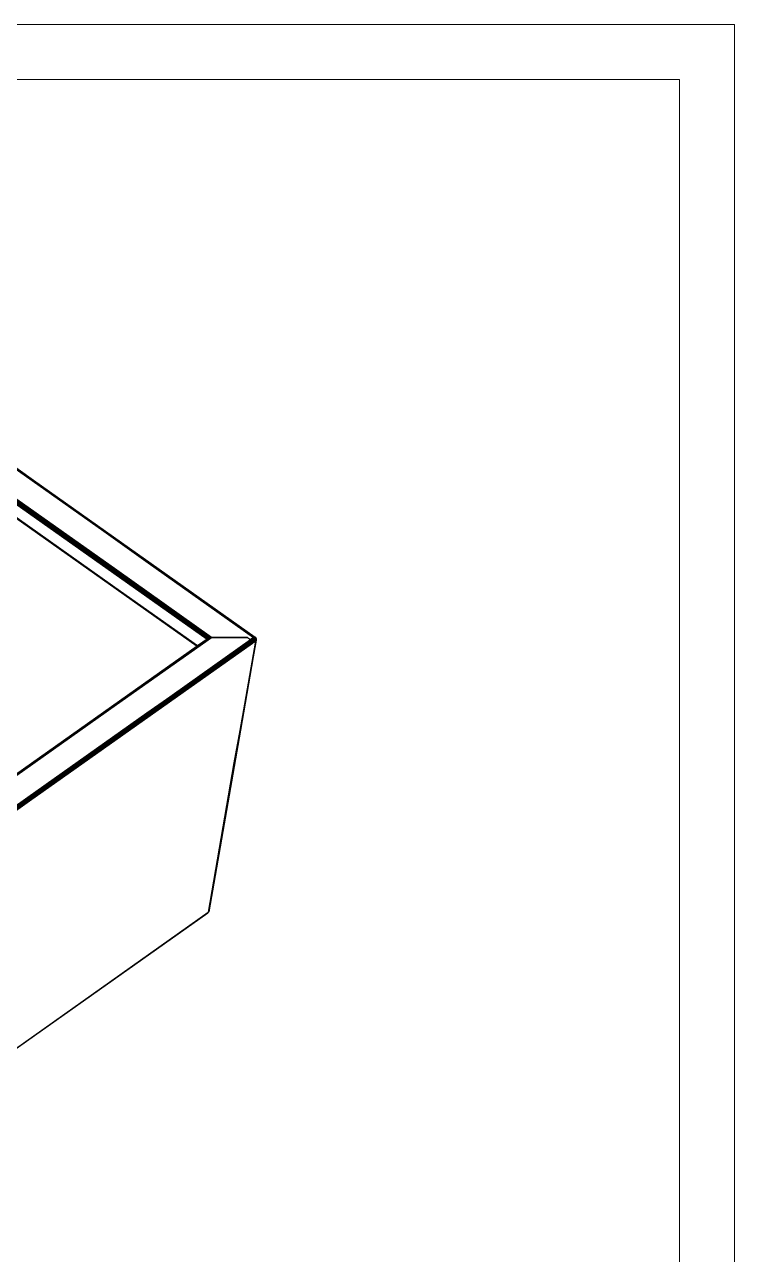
# Model space of a CAD drawing. Header units: inches. Extents: x 12 to 4610, y 8 to 3258.
# Drawn here: x 3607 to 4610, y 1523 to 3258 of the extents above; entities that cross this region are included whole.
import ezdxf

# ---------------------------------------------------------------- set-up
doc = ezdxf.new("R2010")
doc.units = ezdxf.units.IN
doc.header["$MEASUREMENT"] = 0
doc.layers.add('tabelka', color=155, linetype='Continuous')

msp = doc.modelspace()

# ---------------------------------------------------------------- linework, layer by layer
for p, q in [((3618, 2614.5), (3577.8, 2642.9)), ((3578.8, 2643.5), (3619, 2615)), ((3619.1, 2615), (3578.8, 2643.5)), ((3619, 2615), (3578.8, 2643.5)), ((3619, 2615), (3578.8, 2643.5)), ((3618.8, 2614.9), (3578.8, 2643.5)), ((3579.8, 2643.5), (3620, 2615.1)), ((3619.9, 2615.1), (3579.8, 2643.5)), ((3618.8, 2614.9), (3618, 2614.5)), ((3781.8, 2498.7), (3618, 2614.5)), ((3619, 2615), (3618.8, 2614.9)), ((3781.8, 2498.7), (3618.8, 2614.9)), ((3932.8, 2393.2), (3619, 2615)), ((3931.7, 2393.4), (3619, 2615)), ((3619.1, 2615), (3619, 2615)), ((3619, 2615), (3619, 2615)), ((3619, 2615), (3619, 2615)), ((3619, 2615), (3932.3, 2393.3)), ((3619, 2615), (3781.8, 2498.7)), ((3619.9, 2615.1), (3619.1, 2615)), ((3933.1, 2393.4), (3619.1, 2615)), ((3933.1, 2393.4), (3619.9, 2615.1)), ((3620, 2615.1), (3619.9, 2615.1)), ((3620, 2615.1), (3620, 2615.1)), ((3620, 2615.1), (3620, 2615.1)), ((3620, 2615.1), (3933.5, 2393.5)), ((3620, 2615.1), (3933.3, 2393.5)), ((3585.6, 2588.8), (3733.1, 2484.4)), ((3733.1, 2484.4), (3585.7, 2589.6)), ((3865.8, 2391.7), (3585.7, 2589.6)), ((3585.8, 2590.1), (3866.3, 2392.2)), ((3866, 2391.9), (3585.8, 2590)), ((3585.8, 2590), (3865.8, 2391.7)), ((3585.8, 2590), (3866.2, 2392.1)), ((3866.5, 2392.4), (3585.9, 2590.1)), ((3866.8, 2392.6), (3586.4, 2591.3)), ((3586.4, 2591.3), (3867.1, 2392.9)), ((3586.4, 2591.2), (3866.5, 2392.4)), ((3867.9, 2393.2), (3586.5, 2591.4)), ((3867.9, 2393.2), (3587.3, 2592.5)), ((3587.4, 2592.7), (3869.6, 2393.7)), ((3737.4, 2488.3), (3587.4, 2592.7)), ((3587.4, 2592.6), (3868.9, 2393.6)), ((3737.4, 2488.3), (3587.7, 2592.9)), ((3737.4, 2488.3), (3588.4, 2593.6)), ((3742.9, 2458.4), (3585.6, 2569.7)), ((3742.9, 2458.4), (3585.7, 2569)), ((3585.8, 2568.8), (3851, 2381.2)), ((3742.9, 2458.4), (3585.8, 2568.8)), ((3682.5, 2568.9), (3682.9, 2569.2)), ((3682.9, 2569.2), (3683, 2569.2)), ((3683, 2569.2), (3683.3, 2569.4)), ((3683.3, 2569.4), (3683.4, 2569.4)), ((3683.4, 2569.4), (3683.5, 2569.5)), ((3683.5, 2569.5), (3683.6, 2569.5)), ((3683.6, 2569.5), (3684.3, 2569.5)), ((3684.3, 2569.5), (3684.4, 2569.5)), ((3684.4, 2569.5), (3684.5, 2569.5)), ((3684.5, 2569.5), (3684.6, 2569.4)), ((3594.8, 2562.3), (3614.1, 2548.6)), ((3614.1, 2548.6), (3851, 2381.2)), ((3851, 2381.2), (3614.1, 2548.6)), ((3650.1, 2543.7), (3650.2, 2544.1)), ((3650.1, 2543.2), (3650.1, 2543.7)), ((3650.2, 2544.3), (3650.3, 2544.4)), ((3650.2, 2544.1), (3650.2, 2544.3)), ((3650.3, 2544.5), (3650.3, 2544.6)), ((3650.3, 2544.6), (3650.4, 2544.6)), ((3650.3, 2544.4), (3650.3, 2544.5)), ((3650.4, 2544.6), (3650.8, 2545.5)), ((3650.8, 2545.6), (3650.9, 2545.8)), ((3650.8, 2545.5), (3650.8, 2545.6)), ((3650.9, 2545.8), (3651, 2546)), ((3651, 2546), (3651.6, 2546.8)), ((3651.6, 2546.8), (3651.8, 2547)), ((3651.8, 2547), (3651.9, 2547.2)), ((3651.9, 2547.2), (3652.3, 2547.5)), ((3652.3, 2547.5), (3652.5, 2547.6)), ((3652.5, 2547.6), (3652.9, 2548)), ((3650.1, 2523.7), (3650.1, 2524.1)), ((3650.2, 2523.6), (3650.1, 2523.7)), ((3650.2, 2523.2), (3650.2, 2523.6)), ((3650.6, 2522.9), (3650.2, 2523.2)), ((3650.8, 2522.7), (3650.6, 2522.9)), ((3733.1, 2484.4), (3865, 2391.2)), ((3865.8, 2391.7), (3733.1, 2484.4)), ((3869.6, 2393.7), (3737.4, 2488.3)), ((3870.5, 2393.6), (3737.4, 2488.3)), ((3871.4, 2393.5), (3737.4, 2488.3)), ((3931.2, 2393.4), (3781.8, 2498.7)), ((3930.9, 2393.4), (3781.8, 2498.7)), ((3781.8, 2498.7), (3931.7, 2393.4)), ((3930.8, 2393.4), (3781.8, 2498.7)), ((3781.8, 2498.7), (3930.7, 2393.4)), ((3781.8, 2498.7), (3930.7, 2393.4)), ((3851.1, 2381.3), (3742.9, 2458.4)), ((3851.5, 2381.6), (3742.9, 2458.4)), ((3579.8, 2189.4), (3868.6, 2393.4)), ((3580.6, 2189.3), (3869.4, 2393.5)), ((3868.6, 2393.4), (3580.6, 2189.3)), ((3580.7, 2189.3), (3870.3, 2393.6)), ((3594.3, 2199.6), (3867.6, 2392.9)), ((3612.1, 2167.2), (3927.6, 2389.4)), ((3612.6, 2166.7), (3927.6, 2389.4)), ((3927.6, 2389.4), (3613, 2166.1)), ((3613.1, 2166), (3928.5, 2388.1)), ((3613.5, 2165.4), (3928.5, 2388.1)), ((3613.8, 2164.7), (3928.5, 2388.1)), ((3613.9, 2164.6), (3929.1, 2386.7)), ((3614.1, 2163.9), (3929.1, 2386.7)), ((3929.1, 2386.7), (3614.2, 2163.3)), ((3870.3, 2393.6), (3737.2, 2298.7)), ((3737.2, 2298.7), (3871.2, 2393.5)), ((3779.7, 2286.7), (3926.4, 2390.5)), ((3927.6, 2389.4), (3779.7, 2286.7)), ((3851, 2381.2), (3797.9, 2343.7)), ((3831.4, 2316.2), (3929.1, 2386.7)), ((3831.4, 2316.2), (3929.3, 2385.4)), ((3851.1, 2381.3), (3851, 2381.2)), ((3851, 2381.2), (3851, 2381.2)), ((3851.5, 2381.6), (3851.1, 2381.3)), ((3865, 2391.2), (3851.5, 2381.6)), ((3865.8, 2391.7), (3865, 2391.2)), ((3866, 2391.9), (3865.8, 2391.7)), ((3866.1, 2391.9), (3866, 2391.9)), ((3866.2, 2392.1), (3866.1, 2391.9)), ((3866.2, 2392), (3866.1, 2391.9)), ((3866.3, 2392.2), (3866.2, 2392.1)), ((3866.2, 2392), (3866.2, 2392.1)), ((3866.4, 2392.1), (3866.2, 2392)), ((3866.5, 2392.4), (3866.3, 2392.3)), ((3866.8, 2392.4), (3866.3, 2392.3)), ((3866.6, 2392.3), (3866.3, 2392.3)), ((3866.3, 2392.3), (3866.4, 2392.1)), ((3866.3, 2392.3), (3866.3, 2392.2)), ((3866.3, 2392.3), (3866.4, 2392.2)), ((3866.6, 2392.3), (3866.4, 2392.2)), ((3866.4, 2392.2), (3866.4, 2392.1)), ((3866.5, 2392.4), (3866.7, 2392.5)), ((3866.8, 2392.4), (3866.6, 2392.3)), ((3866.7, 2392.5), (3866.8, 2392.6)), ((3866.8, 2392.4), (3866.7, 2392.5)), ((3866.8, 2392.6), (3867, 2392.8)), ((3866.8, 2392.4), (3867.1, 2392.6)), ((3867, 2392.8), (3867.1, 2392.9)), ((3867.2, 2392.7), (3867, 2392.8)), ((3867.1, 2392.9), (3867.4, 2393)), ((3867.3, 2392.8), (3867.1, 2392.9)), ((3867.2, 2392.7), (3867.1, 2392.6)), ((3867.3, 2392.8), (3867.2, 2392.7)), ((3867.6, 2392.9), (3867.3, 2392.8)), ((3867.4, 2393), (3867.9, 2393.2)), ((3867.6, 2392.9), (3867.4, 2393)), ((3867.8, 2393.1), (3867.6, 2392.9)), ((3868, 2393.1), (3867.8, 2393.1)), ((3867.9, 2393.2), (3868.4, 2393.4)), ((3868, 2393.1), (3867.9, 2393.2)), ((3867.9, 2393.2), (3868.1, 2393.2)), ((3868.1, 2393.2), (3868, 2393.1)), ((3868.5, 2393.3), (3868.1, 2393.2)), ((3868.1, 2393.2), (3868.2, 2393.2)), ((3868.4, 2393.4), (3868.7, 2393.5)), ((3868.5, 2393.3), (3868.4, 2393.4)), ((3868.6, 2393.4), (3868.5, 2393.3)), ((3868.8, 2393.4), (3868.6, 2393.4)), ((3868.7, 2393.5), (3868.9, 2393.6)), ((3868.7, 2393.5), (3868.8, 2393.4)), ((3869, 2393.4), (3868.8, 2393.4)), ((3869, 2393.4), (3868.9, 2393.6)), ((3869.1, 2393.5), (3868.9, 2393.6)), ((3868.9, 2393.6), (3869.2, 2393.6)), ((3869.1, 2393.5), (3869, 2393.4)), ((3869.4, 2393.5), (3869.1, 2393.5)), ((3869.2, 2393.6), (3869.6, 2393.7)), ((3869.2, 2393.6), (3869.4, 2393.5)), ((3869.5, 2393.5), (3869.4, 2393.5)), ((3869.4, 2393.5), (3869.4, 2393.5)), ((3869.5, 2393.5), (3869.6, 2393.7)), ((3869.7, 2393.5), (3869.5, 2393.5)), ((3869.7, 2393.5), (3869.6, 2393.7)), ((3869.6, 2393.7), (3870.5, 2393.6)), ((3870.3, 2393.6), (3869.7, 2393.5)), ((3870.4, 2393.6), (3870.3, 2393.6)), ((3870.4, 2393.6), (3870.5, 2393.6)), ((3871.2, 2393.5), (3870.4, 2393.6)), ((3870.5, 2393.6), (3871.4, 2393.5)), ((3871.4, 2393.5), (3871.2, 2393.5)), ((3871.4, 2393.5), (3871.2, 2393.5)), ((3871.4, 2393.5), (3871.4, 2393.5)), ((3871.4, 2393.5), (3922.3, 2393.5)), ((3922.2, 2393.5), (3871.4, 2393.5)), ((3933.4, 2388.4), (3911.3, 2261.6)), ((3933.9, 2389.1), (3911.4, 2261.7)), ((3934.2, 2389.8), (3911.5, 2261.9)), ((3912, 2262.4), (3934.2, 2389.8)), ((3934.6, 2390.6), (3912.2, 2262.6)), ((3912.3, 2262.8), (3934.8, 2391.4)), ((3922.2, 2393.5), (3922.3, 2393.4)), ((3922.3, 2393.5), (3922.3, 2393.4)), ((3922.3, 2393.5), (3926.5, 2390.5)), ((3922.3, 2393.4), (3926.4, 2390.5)), ((3927.6, 2389.4), (3926.4, 2390.5)), ((3929.2, 2392.4), (3926.5, 2390.5)), ((3926.5, 2390.5), (3927.3, 2389.9)), ((3927.3, 2389.9), (3931.2, 2393.4)), ((3931.7, 2393.4), (3927.3, 2389.9)), ((3927.3, 2389.9), (3932.3, 2393.3)), ((3932.8, 2393.2), (3927.3, 2389.9)), ((3932.5, 2392.6), (3927.3, 2389.9)), ((3929.2, 2392.4), (3927.3, 2389.9)), ((3927.3, 2389.9), (3930, 2390.5)), ((3927.3, 2389.9), (3928, 2389.1)), ((3928, 2388.9), (3927.6, 2389.4)), ((3928, 2389.1), (3930, 2390.5)), ((3928, 2389.1), (3928, 2388.9)), ((3928.2, 2388.6), (3928, 2388.9)), ((3928.2, 2388.9), (3928.3, 2389)), ((3928.2, 2388.9), (3928.2, 2388.6)), ((3928.2, 2388.9), (3928.9, 2387.7)), ((3928.5, 2388.1), (3928.2, 2388.6)), ((3928.3, 2389), (3932.9, 2391.9)), ((3933.1, 2391.8), (3928.3, 2389)), ((3928.3, 2389), (3933.3, 2391.7)), ((3932.1, 2391.7), (3928.3, 2389)), ((3929.1, 2386.7), (3928.5, 2388.1)), ((3933.3, 2391.7), (3928.9, 2387.7)), ((3928.9, 2387.7), (3933.4, 2391.7)), ((3928.9, 2387.7), (3933.6, 2391.6)), ((3928.9, 2387.7), (3934, 2391.5)), ((3928.9, 2387.7), (3934.5, 2391.4)), ((3934.8, 2391.4), (3928.9, 2387.7)), ((3934.3, 2391.4), (3928.9, 2387.7)), ((3934.6, 2390.6), (3928.9, 2387.7)), ((3932.2, 2390.4), (3928.9, 2387.7)), ((3932.2, 2390.2), (3928.9, 2387.7)), ((3928.9, 2387.7), (3929.3, 2386.5)), ((3929.2, 2385.5), (3929.1, 2386.7)), ((3931.2, 2393.4), (3929.2, 2392.4)), ((3930.9, 2393.4), (3929.2, 2392.4)), ((3929.9, 2392.9), (3929.2, 2392.4)), ((3929.9, 2392.9), (3929.2, 2392.4)), ((3929.2, 2385.5), (3929.4, 2385.4)), ((3929.3, 2385.4), (3929.2, 2385.5)), ((3929.3, 2385.4), (3929.2, 2385.3)), ((3929.2, 2385.3), (3929.4, 2385.4)), ((3934.6, 2390.6), (3929.3, 2386.5)), ((3934.2, 2389.8), (3929.3, 2386.5)), ((3933.9, 2389.1), (3929.3, 2386.5)), ((3929.3, 2386.5), (3929.4, 2385.5)), ((3929.4, 2385.5), (3931.6, 2387.3)), ((3929.4, 2385.5), (3931.6, 2387.1)), ((3929.4, 2385.4), (3929.4, 2385.5)), ((3929.9, 2392.9), (3929.9, 2392.9)), ((3930, 2392.9), (3929.9, 2392.9)), ((3930, 2392.9), (3929.9, 2392.9)), ((3930.1, 2393), (3930, 2392.9)), ((3930.1, 2393), (3930, 2392.9)), ((3930, 2392.9), (3930, 2392.9)), ((3932.5, 2392.6), (3930, 2390.5)), ((3930, 2390.5), (3932.1, 2392)), ((3930.2, 2393.1), (3930.1, 2393)), ((3930.3, 2393.1), (3930.1, 2393)), ((3930.1, 2393), (3930.1, 2393)), ((3930.1, 2393), (3930.1, 2393)), ((3930.1, 2393), (3930.1, 2393)), ((3930.1, 2393), (3930.1, 2393)), ((3930.3, 2393.2), (3930.2, 2393.1)), ((3930.3, 2393.1), (3930.2, 2393.1)), ((3930.3, 2393.1), (3930.3, 2393.2)), ((3930.3, 2393.2), (3930.4, 2393.2)), ((3930.4, 2393.2), (3930.3, 2393.1)), ((3930.3, 2393.2), (3930.3, 2393.2)), ((3930.4, 2393.2), (3930.3, 2393.2)), ((3930.3, 2393.1), (3930.3, 2393.1)), ((3930.8, 2393.4), (3930.4, 2393.2)), ((3930.7, 2393.4), (3930.4, 2393.2)), ((3930.7, 2393.4), (3930.4, 2393.2)), ((3930.4, 2393.2), (3930.4, 2393.2)), ((3930.4, 2393.2), (3930.4, 2393.2)), ((3930.7, 2393.4), (3930.7, 2393.4)), ((3930.8, 2393.4), (3930.7, 2393.4)), ((3930.9, 2393.4), (3930.8, 2393.4)), ((3931.2, 2393.4), (3930.9, 2393.4)), ((3931.7, 2393.4), (3931.2, 2393.4)), ((3931.6, 2387.3), (3931.8, 2387.4)), ((3931.6, 2387.1), (3931.6, 2387.3)), ((3931.8, 2387.2), (3931.6, 2387.1)), ((3932.3, 2393.3), (3931.7, 2393.4)), ((3931.8, 2387.4), (3932, 2387.6)), ((3931.8, 2387.4), (3931.8, 2387.2)), ((3931.8, 2387.2), (3931.9, 2387.3)), ((3932, 2387.6), (3931.9, 2387.3)), ((3931.9, 2387.3), (3932.1, 2387.4)), ((3932, 2387.6), (3932.1, 2387.7)), ((3932.1, 2392), (3932.5, 2392.6)), ((3932.1, 2392), (3932.3, 2391.8)), ((3932.1, 2392), (3932.3, 2391.9)), ((3932.1, 2392), (3932.1, 2392)), ((3932.1, 2391.9), (3932.1, 2392)), ((3932.2, 2391.8), (3932.1, 2391.9)), ((3932.1, 2391.8), (3932.1, 2391.9)), ((3932.2, 2391.7), (3932.1, 2391.8)), ((3932.1, 2391.8), (3932.1, 2391.8)), ((3932.1, 2391.7), (3932.1, 2391.8)), ((3932.1, 2391.8), (3932.1, 2391.7)), ((3932.2, 2391.7), (3932.1, 2391.7)), ((3932.1, 2391.7), (3932.1, 2391.7)), ((3932.1, 2387.7), (3932.7, 2388.1)), ((3932.1, 2387.4), (3932.6, 2387.8)), ((3932.1, 2387.4), (3932.1, 2387.7)), ((3932.1, 2387.7), (3932.1, 2387.4)), ((3932.1, 2387.7), (3932.1, 2387.7)), ((3932.1, 2387.4), (3932.1, 2387.4)), ((3932.2, 2391.8), (3932.2, 2391.7)), ((3932.3, 2391.8), (3932.2, 2391.8)), ((3932.3, 2390.5), (3932.2, 2390.4)), ((3932.2, 2390.2), (3932.2, 2390.4)), ((3932.3, 2390.4), (3932.2, 2390.2)), ((3932.8, 2393.2), (3932.3, 2393.3)), ((3932.3, 2391.8), (3932.5, 2392.6)), ((3932.3, 2391.9), (3932.5, 2392.6)), ((3932.3, 2391.8), (3932.3, 2391.9)), ((3932.4, 2391.9), (3932.3, 2391.8)), ((3932.3, 2391.8), (3932.3, 2391.8)), ((3932.5, 2390.6), (3932.3, 2390.5)), ((3932.3, 2390.5), (3932.3, 2390.4)), ((3932.5, 2390.5), (3932.3, 2390.4)), ((3932.4, 2391.9), (3932.7, 2392.9)), ((3932.5, 2391.9), (3932.4, 2391.9)), ((3933.1, 2393.4), (3932.5, 2391.9)), ((3932.5, 2392.6), (3932.7, 2392.9)), ((3932.6, 2392), (3932.5, 2391.9)), ((3932.5, 2392), (3932.5, 2391.9)), ((3932.6, 2392), (3932.5, 2392)), ((3932.5, 2391.9), (3932.5, 2391.9)), ((3932.6, 2391.9), (3932.5, 2391.9)), ((3932.5, 2391.9), (3932.5, 2391.9)), ((3932.6, 2390.7), (3932.5, 2390.6)), ((3932.5, 2390.6), (3932.5, 2390.5)), ((3932.6, 2390.6), (3932.5, 2390.5)), ((3933.5, 2393.5), (3932.6, 2392.1)), ((3933.3, 2393.5), (3932.6, 2392)), ((3933.1, 2392.6), (3932.6, 2392.1)), ((3933.1, 2392.6), (3932.6, 2392.1)), ((3932.6, 2392.1), (3932.7, 2392)), ((3932.6, 2392.1), (3932.6, 2392)), ((3932.6, 2392), (3932.6, 2392)), ((3932.6, 2392), (3932.6, 2391.9)), ((3932.6, 2392), (3932.6, 2392)), ((3932.8, 2391.9), (3932.6, 2391.9)), ((3932.7, 2390.8), (3932.6, 2390.7)), ((3932.6, 2390.7), (3932.6, 2390.6)), ((3932.7, 2390.6), (3932.6, 2390.6)), ((3932.6, 2387.8), (3933.4, 2388.4)), ((3932.6, 2387.8), (3932.7, 2388.1)), ((3932.7, 2392.9), (3932.8, 2393.1)), ((3932.7, 2392.9), (3932.8, 2393.1)), ((3932.7, 2392.9), (3932.7, 2392.9)), ((3933.2, 2392.5), (3932.7, 2392)), ((3932.7, 2392), (3932.8, 2392)), ((3933.2, 2391.2), (3932.7, 2390.8)), ((3933.2, 2391), (3932.7, 2390.6)), ((3932.7, 2390.6), (3932.7, 2390.8)), ((3932.7, 2388.1), (3933.5, 2388.8)), ((3932.8, 2393.2), (3933.1, 2393.4)), ((3932.8, 2393.1), (3932.8, 2393.2)), ((3932.8, 2393.1), (3932.8, 2393.2)), ((3932.8, 2393.1), (3932.8, 2393.1)), ((3932.8, 2392), (3933.6, 2392.8)), ((3932.8, 2392), (3933.4, 2392.4)), ((3933.4, 2392.4), (3932.8, 2392)), ((3932.8, 2392), (3932.8, 2391.9)), ((3932.8, 2392), (3932.8, 2391.9)), ((3932.8, 2392), (3932.8, 2391.9)), ((3932.8, 2391.9), (3932.8, 2392)), ((3932.8, 2391.9), (3932.8, 2391.9)), ((3932.8, 2391.9), (3932.8, 2391.9)), ((3932.8, 2391.9), (3932.8, 2391.9)), ((3932.8, 2391.9), (3932.9, 2391.9)), ((3932.9, 2391.9), (3934.1, 2392.2)), ((3932.9, 2391.9), (3932.9, 2391.9)), ((3932.9, 2391.9), (3933.1, 2391.8)), ((3933.1, 2393.4), (3933.3, 2393.5)), ((3933.2, 2392.8), (3933.1, 2392.6)), ((3933.3, 2392.7), (3933.1, 2392.6)), ((3933.1, 2392.6), (3933.1, 2392.6)), ((3933.1, 2392.6), (3933.2, 2392.5)), ((3934.1, 2392.2), (3933.1, 2391.8)), ((3933.1, 2391.8), (3933.3, 2391.7)), ((3933.1, 2391.8), (3933.1, 2391.8)), ((3933.4, 2393), (3933.2, 2392.8)), ((3933.3, 2392.7), (3933.2, 2392.8)), ((3933.4, 2392.6), (3933.2, 2392.5)), ((3933.7, 2391.6), (3933.2, 2391.2)), ((3933.8, 2391.5), (3933.2, 2391)), ((3933.2, 2391), (3933.2, 2391.2)), ((3933.3, 2393.5), (3933.5, 2393.5)), ((3933.5, 2392.9), (3933.3, 2392.7)), ((3933.4, 2392.6), (3933.3, 2392.7)), ((3933.3, 2391.8), (3934.6, 2391.9)), ((3933.3, 2391.7), (3933.3, 2391.7)), ((3933.4, 2391.7), (3933.3, 2391.7)), ((3933.6, 2393.2), (3933.4, 2393)), ((3933.5, 2392.9), (3933.4, 2393)), ((3933.6, 2392.8), (3933.4, 2392.6)), ((3933.4, 2392.4), (3933.5, 2392.6)), ((3933.5, 2392.6), (3933.4, 2392.4)), ((3933.4, 2392.4), (3934.1, 2392.2)), ((3933.4, 2392.4), (3933.4, 2392.4)), ((3933.5, 2391.6), (3933.4, 2391.7)), ((3933.4, 2391.7), (3933.4, 2391.7)), ((3933.4, 2388.4), (3933.9, 2389.1)), ((3933.5, 2388.8), (3933.4, 2388.4)), ((3933.5, 2393.5), (3933.6, 2393.4)), ((3933.7, 2393.1), (3933.5, 2392.9)), ((3933.6, 2392.8), (3933.5, 2392.9)), ((3933.6, 2392.8), (3933.5, 2392.6)), ((3933.5, 2391.7), (3933.7, 2391.6)), ((3933.5, 2391.6), (3933.5, 2391.7)), ((3933.5, 2391.7), (3934.8, 2391.7)), ((3933.6, 2391.6), (3933.5, 2391.6)), ((3933.5, 2388.8), (3933.9, 2389.1)), ((3933.6, 2393.4), (3933.7, 2393.3)), ((3933.7, 2393.3), (3933.6, 2393.2)), ((3933.6, 2393.2), (3933.7, 2393.1)), ((3933.7, 2393.1), (3933.6, 2392.8)), ((3933.7, 2391.6), (3933.6, 2391.6)), ((3933.7, 2393.3), (3933.7, 2393.1)), ((3933.8, 2391.5), (3933.7, 2391.6)), ((3933.7, 2391.6), (3933.7, 2391.6)), ((3933.7, 2391.6), (3933.8, 2391.6)), ((3933.7, 2391.6), (3934, 2391.5)), ((3933.8, 2391.6), (3934, 2391.5)), ((3933.8, 2391.6), (3934, 2391.6)), ((3934, 2391.5), (3933.8, 2391.5)), ((3933.9, 2389.1), (3934.2, 2389.8)), ((3934, 2391.6), (3934, 2391.5)), ((3934, 2391.6), (3934.5, 2391.5)), ((3934.3, 2391.4), (3934, 2391.5)), ((3934, 2391.5), (3934.3, 2391.4)), ((3934, 2391.5), (3934.5, 2391.4)), ((3934.1, 2392.2), (3934.6, 2391.9)), ((3934.2, 2389.8), (3934.6, 2390.6)), ((3934.5, 2391.4), (3934.3, 2391.4)), ((3934.5, 2391.4), (3934.5, 2391.5)), ((3934.5, 2391.5), (3934.8, 2391.4)), ((3934.8, 2391.4), (3934.5, 2391.4)), ((3934.5, 2391.4), (3934.5, 2391.4)), ((3934.6, 2391.9), (3934.8, 2391.7)), ((3934.6, 2390.6), (3934.8, 2391.4)), ((3934.8, 2391.7), (3934.8, 2391.4)), ((3797.9, 2343.7), (3594.3, 2199.6)), ((3614.3, 2162.7), (3831.4, 2316.2)), ((3614.3, 2163.2), (3831.4, 2316.2)), ((3580.9, 2189.2), (3737.2, 2298.7)), ((3581.7, 2188.8), (3737.2, 2298.7)), ((3611.4, 2167.7), (3779.7, 2286.7)), ((3779.7, 2286.7), (3611.9, 2167.4)), ((3866.9, 2005.7), (3912.1, 2262.4)), ((3912.1, 2262.5), (3867.3, 2006.2)), ((3867.5, 2006.7), (3912.1, 2262.5)), ((3903.4, 2216.5), (3911.6, 2262)), ((3911.3, 2261.6), (3903.4, 2216.5)), ((3911.4, 2261.7), (3911.3, 2261.6)), ((3911.5, 2261.9), (3911.4, 2261.7)), ((3911.6, 2262), (3911.5, 2261.9)), ((3912, 2262.4), (3911.6, 2262)), ((3912.2, 2262.6), (3912.1, 2262.5)), ((3912.1, 2262.5), (3912.1, 2262.4)), ((3912.3, 2262.8), (3912.2, 2262.6)), ((3912.2, 2262.6), (3912.2, 2262.6)), ((3653.6, 2241.6), (3653.4, 2241.5)), ((3653.7, 2241.6), (3653.6, 2241.6)), ((3654.3, 2241.6), (3653.7, 2241.6)), ((3654.5, 2241.5), (3654.3, 2241.6)), ((3654.7, 2241.5), (3654.5, 2241.5)), ((3655.1, 2241.2), (3654.7, 2241.5)), ((3655.6, 2241), (3655.1, 2241.2)), ((3685.5, 2219.8), (3685.3, 2220)), ((3686, 2219.3), (3685.5, 2219.8)), ((3686.4, 2218.9), (3686, 2219.3)), ((3686.8, 2218.5), (3686.4, 2218.9)), ((3687.1, 2218), (3686.8, 2218.5)), ((3687.4, 2217.6), (3687.1, 2218)), ((3687.6, 2217.1), (3687.4, 2217.6)), ((3687.8, 2216.6), (3687.6, 2217.1)), ((3688, 2216.1), (3687.8, 2216.6)), ((3688, 2215.7), (3688, 2216.1)), ((3688.1, 2215.2), (3688, 2215.7)), ((3688.1, 2214.9), (3688.1, 2215.2)), ((3903.4, 2216.5), (3866.4, 2005.4)), ((3866.9, 2005.7), (3903.4, 2216.5)), ((3579.9, 2145.4), (3611.4, 2167.7)), ((3611.9, 2167.4), (3580.5, 2145)), ((3580.5, 2145), (3612.1, 2167.2)), ((3581, 2144.4), (3612.6, 2166.7)), ((3613, 2166.1), (3581.5, 2143.7)), ((3581.5, 2143.7), (3613.1, 2166)), ((3582, 2143), (3613.5, 2165.4)), ((3582.3, 2142.3), (3613.8, 2164.7)), ((3582.3, 2142.3), (3613.9, 2164.6)), ((3582.6, 2141.6), (3614.1, 2163.9)), ((3614.2, 2163.3), (3582.7, 2141)), ((3582.7, 2141), (3614.3, 2163.2)), ((3582.7, 2140.4), (3614.3, 2162.7)), ((3611.4, 2167.7), (3611.9, 2167.4)), ((3611.9, 2167.4), (3612.1, 2167.2)), ((3612.1, 2167.2), (3612.6, 2166.7)), ((3612.6, 2166.7), (3613, 2166.1)), ((3613, 2166.1), (3613.1, 2166)), ((3613.1, 2166), (3613.5, 2165.4)), ((3613.5, 2165.4), (3613.8, 2164.7)), ((3613.8, 2164.7), (3613.9, 2164.6)), ((3613.9, 2164.6), (3614.1, 2163.9)), ((3614.1, 2163.9), (3614.2, 2163.3)), ((3614.2, 2163.3), (3614.3, 2163.2)), ((3614.3, 2163.2), (3614.3, 2162.7)), ((3866.1, 2004.3), (3579.3, 1801.5)), ((3866.4, 2005.1), (3579.6, 1802.3)), ((3866.1, 2004.3), (3866.4, 2005.1)), ((3866.9, 2005.7), (3866.4, 2005.4)), ((3866.4, 2005.4), (3866.4, 2005.1)), ((3867.3, 2006.2), (3866.9, 2005.7)), ((3867.5, 2006.7), (3867.3, 2006.2))]:
    msp.add_line(p, q)
at = {"layer": 'tabelka', "lineweight": 5}
for points in [[(12.5, 3258.4), (4610, 3258.4), (4610, 7.6), (12.5, 7.6)], [(89.9, 3181), (4532.6, 3181), (4532.6, 85), (89.9, 85)]]:
    msp.add_lwpolyline(points, close=True, dxfattribs=at)

doc.saveas('drawing.dxf')
